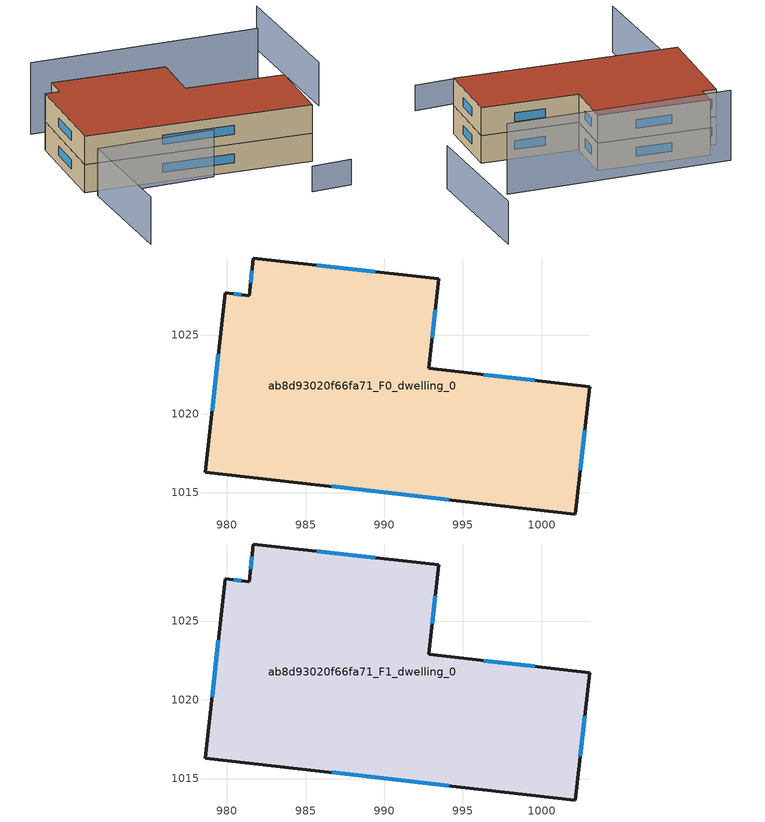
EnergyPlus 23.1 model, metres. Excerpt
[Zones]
ab8d93020f66fa71_F0_dwelling_0
 floor ground (EU_floor_Construction): 1003.06,1021.73 1002.14,1013.63 978.62,1016.29 979.91,1027.68 981.42,1027.51 981.69,1029.89 993.47,1028.57 992.83,1022.88 z0
 wall outside (EU_wall_Construction): 993.47,1028.57 981.69,1029.89 981.42,1027.51 979.91,1027.68 978.62,1016.29 1002.14,1013.63 1003.06,1021.73 992.83,1022.88 993.47,1028.57 z0:3
 window (EU_Window_Construction): 989.43,1029.02 985.72,1029.44 / 993.04,1024.83 993.25,1026.62 / 999.55,1022.12 996.33,1022.49 / 1002.46,1016.41 1002.75,1018.96 / 986.68,1015.38 994.09,1014.54 / 979.47,1023.78 979.06,1020.19 / 980.9,1027.57 980.43,1027.62 / 981.6,1029.08 981.51,1028.33 z1.03:1.97
ab8d93020f66fa71_F1_dwelling_0
 floor to ab8d93020f66fa71_F0_dwelling_0 (EU_floor_Construction): 1003.06,1021.73 1002.14,1013.63 978.62,1016.29 979.91,1027.68 981.42,1027.51 981.69,1029.89 993.47,1028.57 992.82,1022.88 z3
 wall outside (EU_wall_Construction): 993.47,1028.57 981.69,1029.89 981.42,1027.51 979.91,1027.68 978.62,1016.29 1002.14,1013.63 1003.06,1021.73 992.83,1022.88 993.47,1028.57 z3:6
 window (EU_Window_Construction): 989.43,1029.02 985.72,1029.44 / 993.04,1024.83 993.25,1026.62 / 999.55,1022.12 996.33,1022.49 / 1002.46,1016.41 1002.75,1018.96 / 986.68,1015.38 994.09,1014.54 / 979.47,1023.78 979.06,1020.19 / 980.9,1027.57 980.43,1027.62 / 981.6,1029.08 981.51,1028.33 z4.03:4.97
 roof outside (EU_roof_Construction): 1002.14,1013.63 1003.06,1021.73 992.83,1022.88 993.47,1028.57 981.69,1029.89 981.42,1027.51 979.91,1027.68 978.62,1016.29 z6
shading: 998.77,1006.72 1002.97,1006.63 z0:2.7; 978.75,1001.85 979.43,1015.04 / 979.43,1015.04 991.77,1014.41 z0:5; 1008.9,1026.02 1009.74,1041.47 z0:4.6; 1004.19,1029.99 980.41,1031.94 z0:7.6
[Building]
EU S2 Campaign: North Axis=0; Terrain=City; Solar Distribution=FullExterior
[Site:Location]
Cape.Town.Intl.AP: Latitude=-33.965; Longitude=18.602; Time Zone=2; Elevation=46
[SizingPeriod:WeatherFileDays]
AnnualSizingPeriod: Begin Month=1; Begin Day of Month=1; End Month=12; End Day of Month=31; Day of Week for Start Day=Monday; Use Weather File Daylight Saving Period=No; Use Weather File Rain and Snow Indicators=No
[MATERIAL]
EU_InternalMass_Material: Roughness=MediumRough; Thickness=0.1; Conductivity=1; Density=1800; Specific Heat=900; Thermal Absorptance=0.9; Solar Absorptance=0.7; Visible Absorptance=0.7
[MATERIAL:NOMASS] Roughness=MediumRough; Thermal Absorptance=0.9; Solar Absorptance=0.7; Visible Absorptance=0.7
Name | Thermal Resistance
EU_wall_NoMass | 0.493876
EU_roof_NoMass | 0.449382
EU_floor_NoMass | 1.25
[WINDOWMATERIAL:SIMPLEGLAZINGSYSTEM]
EU_Window_SimpleGlazing: UFactor=4.4; Solar Heat Gain Coefficient=0.85; Visible Transmittance=0.85
[CONSTRUCTION]
EU_wall_Construction: EU_wall_NoMass
EU_roof_Construction: EU_roof_NoMass
EU_floor_Construction: EU_floor_NoMass
EU_Window_Construction: EU_Window_SimpleGlazing
EU_InternalMass_Construction: EU_InternalMass_Material
[ZONE] Type=1; Multiplier=1; Ceiling Height=autocalculate; Floor Area=autocalculate; Part of Total Floor Area=Yes
Name | Volume
ab8d93020f66fa71_F0_dwelling_0 | 796.721
ab8d93020f66fa71_F1_dwelling_0 | 796.72
[INTERNALMASS] Construction=EU_InternalMass_Construction; Surface Area=265.573
Name | Zone or ZoneList
ab8d93020f66fa71_F0_dwelling_0_EU_InternalMass | ab8d93020f66fa71_F0_dwelling_0
ab8d93020f66fa71_F1_dwelling_0_EU_InternalMass | ab8d93020f66fa71_F1_dwelling_0
[OTHEREQUIPMENT] Fuel Type=Electricity; Design Level Calculation Method=Watts/Area; Power per Zone Floor Area=1; Fraction Latent=0; Fraction Radiant=0; Fraction Lost=0; Carbon Dioxide Generation Rate=0; EndUse Subcategory=EU_Step8_InternalGains
Name | Zone or ZoneList or Space or SpaceList | Schedule
EU_Step8_InternalGain_ab8d93020f66fa71_F0_dwelling_0_f000 | ab8d93020f66fa71_F0_dwelling_0 | EU_Step8_GainSchedule_ab8d93020f66fa71_F0_dwelling_0_f000
EU_Step8_InternalGain_ab8d93020f66fa71_F1_dwelling_0_f000 | ab8d93020f66fa71_F1_dwelling_0 | EU_Step8_GainSchedule_ab8d93020f66fa71_F1_dwelling_0_f000
[ZONEVENTILATION:DESIGNFLOWRATE] Schedule=EU_AlwaysOn; Design Flow Rate Calculation Method=AirChanges/Hour; Air Changes per Hour=0.64; Ventilation Type=Natural; Fan Pressure Rise=0; Fan Total Efficiency=1; Constant Term Coefficient=1; Temperature Term Coefficient=0; Velocity Term Coefficient=0; Velocity Squared Term Coefficient=0; Minimum Indoor Temperature=-100; Maximum Indoor Temperature=100; Delta Temperature=-100; Minimum Outdoor Temperature=-100; Maximum Outdoor Temperature=100; Maximum Wind Speed=40
Name | Zone or ZoneList or Space or SpaceList
EU_ConstantAir_ab8d93020f66fa71_F0_dwelling_0 | ab8d93020f66fa71_F0_dwelling_0
EU_ConstantAir_ab8d93020f66fa71_F1_dwelling_0 | ab8d93020f66fa71_F1_dwelling_0
[HVACTEMPLATE:THERMOSTAT] Constant Heating Setpoint=20; Constant Cooling Setpoint=50
EU_HeatOnly_ab8d93020f66fa71_F0_dwelling_0; EU_HeatOnly_ab8d93020f66fa71_F1_dwelling_0
[HVACTEMPLATE:ZONE:IDEALLOADSAIRSYSTEM] System Availability Schedule=EU_AlwaysOn; Maximum Heating Supply Air Temperature=50; Minimum Cooling Supply Air Temperature=13; Maximum Heating Supply Air Humidity Ratio=0.0156; Minimum Cooling Supply Air Humidity Ratio=0.0077; Heating Limit=NoLimit; Cooling Limit=NoLimit; Heating Availability Schedule=EU_AlwaysOn; Cooling Availability Schedule=EU_CoolingOff; Dehumidification Control Type=ConstantSensibleHeatRatio; Cooling Sensible Heat Ratio=0.7; Dehumidification Setpoint=60; Humidification Control Type=None; Humidification Setpoint=30; Outdoor Air Method=None; Outdoor Air Flow Rate per Person=0.00944; Outdoor Air Flow Rate per Zone Floor Area=0; Outdoor Air Flow Rate per Zone=0; Demand Controlled Ventilation Type=None; Outdoor Air Economizer Type=NoEconomizer; Heat Recovery Type=None; Sensible Heat Recovery Effectiveness=0.7; Latent Heat Recovery Effectiveness=0.65
Name | Template Thermostat
ab8d93020f66fa71_F0_dwelling_0 | EU_HeatOnly_ab8d93020f66fa71_F0_dwelling_0
ab8d93020f66fa71_F1_dwelling_0 | EU_HeatOnly_ab8d93020f66fa71_F1_dwelling_0
[SIZING:ZONE] Zone Cooling Design Supply Air Temperature Input Method=SupplyAirTemperature; Zone Cooling Design Supply Air Temperature=13; Zone Heating Design Supply Air Temperature Input Method=SupplyAirTemperature; Zone Heating Design Supply Air Temperature=50; Zone Cooling Design Supply Air Humidity Ratio=0.008; Zone Heating Design Supply Air Humidity Ratio=0.008; Cooling Design Air Flow Method=DesignDay; Cooling Design Air Flow Rate=0; Cooling Minimum Air Flow per Zone Floor Area=0.000762; Cooling Minimum Air Flow=0; Cooling Minimum Air Flow Fraction=0.2; Heating Design Air Flow Method=DesignDay; Heating Design Air Flow Rate=0; Heating Maximum Air Flow per Zone Floor Area=0.002032; Heating Maximum Air Flow=0.141576; Heating Maximum Air Flow Fraction=0.3; Account for Dedicated Outdoor Air System=No; Dedicated Outdoor Air System Control Strategy=NeutralSupplyAir; Dedicated Outdoor Air Low Setpoint Temperature for Design=autosize; Dedicated Outdoor Air High Setpoint Temperature for Design=autosize; Zone Load Sizing Method=Sensible Load Only No Latent Load; Zone Latent Cooling Design Supply Air Humidity Ratio Input Method=HumidityRatioDifference; Zone Cooling Design Supply Air Humidity Ratio Difference=0.005; Zone Latent Heating Design Supply Air Humidity Ratio Input Method=HumidityRatioDifference; Zone Humidification Design Supply Air Humidity Ratio Difference=0.005
ab8d93020f66fa71_F0_dwelling_0; ab8d93020f66fa71_F1_dwelling_0
[SCHEDULE:CONSTANT]
Name | Hourly Value
EU_AlwaysOn | 1
EU_CoolingOff | 0
[SCHEDULE:FILE] Column Number=1; Rows to Skip at Top=0; Number of Hours of Data=8760; Column Separator=Comma; Interpolate to Timestep=No; Minutes per Item=60; Adjust Schedule for Daylight Savings=Yes
Name | File
EU_Step8_GainSchedule_ab8d93020f66fa71_F0_dwelling_0_f000 | ../../schedules/ab8d93020f66fa71/ab8d93020f66fa71_F0_dwelling_0_f000_gain.csv
EU_Step8_GainSchedule_ab8d93020f66fa71_F1_dwelling_0_f000 | ../../schedules/ab8d93020f66fa71/ab8d93020f66fa71_F1_dwelling_0_f000_gain.csv
